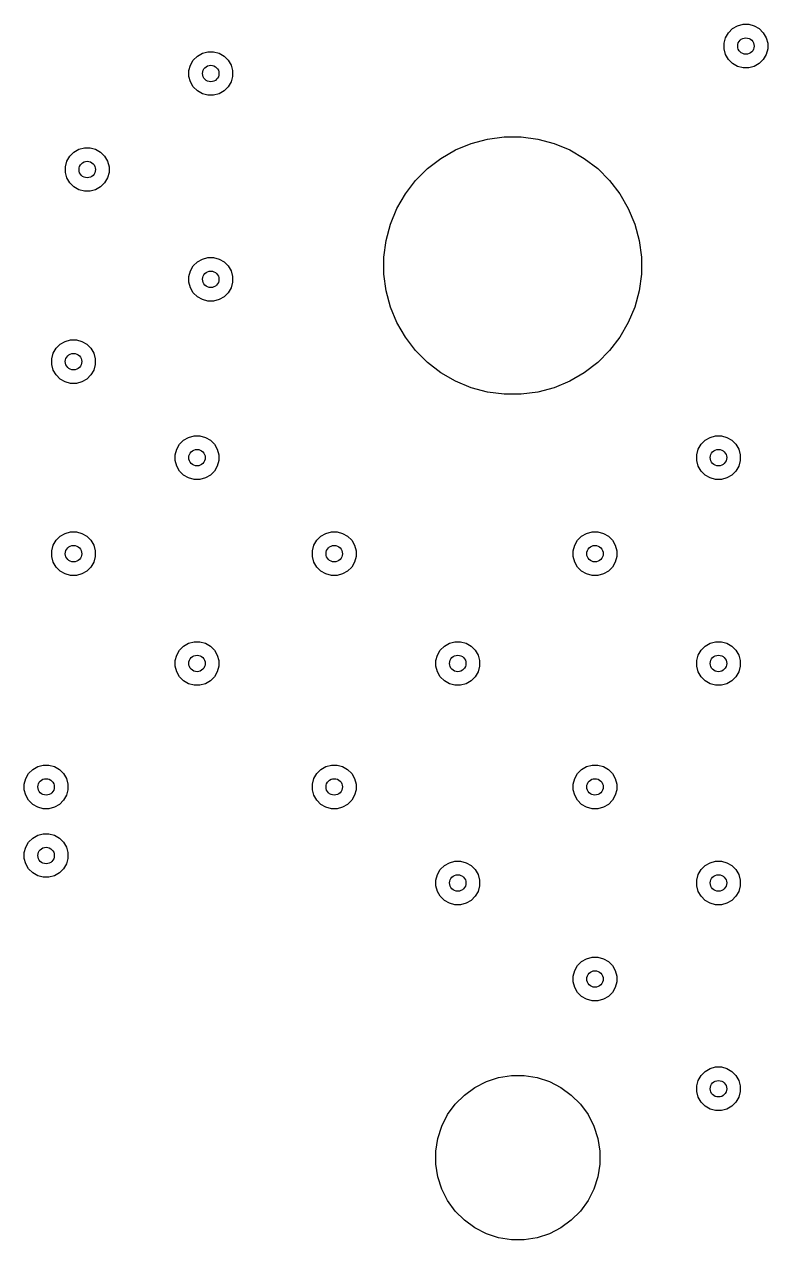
# Model space of a CAD drawing. Extents: x 0.98 to 8.09, y -3.46 to -0.83.
# Drawn here: x 7.534 to 8.067, y -1.742 to -0.87 of the extents above; entities that cross this region are included whole.
import ezdxf

# ---------------------------------------------------------------- set-up
doc = ezdxf.new("R2010")
doc.units = 0
doc.header["$MEASUREMENT"] = 0
doc.layers.add('BLACK', color=7, linetype='CONTINUOUS')

msp = doc.modelspace()

# ---------------------------------------------------------------- linework, layer by layer
at = {"layer": 'BLACK', "linetype": 'CONTINUOUS'}
for p, q in [((8.04159, -0.87333), (8.04515, -0.87128)), ((8.04515, -0.87128), (8.04913, -0.87021)), ((8.04913, -0.87021), (8.05324, -0.87021)), ((8.05324, -0.87021), (8.05721, -0.87128)), ((8.05721, -0.87128), (8.06077, -0.87333)), ((8.03557, -0.88377), (8.03663, -0.8798)), ((8.03663, -0.8798), (8.03869, -0.87624)), ((8.03869, -0.87624), (8.04159, -0.87333)), ((8.06077, -0.87333), (8.06367, -0.87624)), ((8.06367, -0.87624), (8.06573, -0.8798)), ((8.06573, -0.8798), (8.06679, -0.88377)), ((8.03557, -0.88788), (8.03557, -0.88377)), ((8.03663, -0.89185), (8.03557, -0.88788)), ((8.06679, -0.88788), (8.06573, -0.89185)), ((8.06679, -0.88377), (8.06679, -0.88788)), ((7.65277, -0.89949), (7.65483, -0.89592)), ((7.65483, -0.89592), (7.65774, -0.89302)), ((7.65774, -0.89302), (7.6613, -0.89096)), ((7.6613, -0.89096), (7.66527, -0.8899)), ((7.66527, -0.8899), (7.66938, -0.8899)), ((7.66938, -0.8899), (7.67335, -0.89096)), ((7.67335, -0.89096), (7.67691, -0.89302)), ((7.67691, -0.89302), (7.67982, -0.89592)), ((7.67982, -0.89592), (7.68187, -0.89949)), ((8.03869, -0.89541), (8.03663, -0.89185)), ((8.04159, -0.89832), (8.03869, -0.89541)), ((8.06367, -0.89541), (8.06077, -0.89832)), ((8.06573, -0.89185), (8.06367, -0.89541)), ((7.65171, -0.90346), (7.65277, -0.89949)), ((7.65171, -0.90757), (7.65171, -0.90346)), ((7.68187, -0.89949), (7.68294, -0.90346)), ((7.68294, -0.90346), (7.68294, -0.90757)), ((8.04515, -0.90038), (8.04159, -0.89832)), ((8.04913, -0.90144), (8.04515, -0.90038)), ((8.05324, -0.90144), (8.04913, -0.90144)), ((8.05721, -0.90038), (8.05324, -0.90144)), ((8.06077, -0.89832), (8.05721, -0.90038)), ((7.65277, -0.91154), (7.65171, -0.90757)), ((7.65483, -0.9151), (7.65277, -0.91154)), ((7.65774, -0.91801), (7.65483, -0.9151)), ((7.67982, -0.9151), (7.67691, -0.91801)), ((7.68187, -0.91154), (7.67982, -0.9151)), ((7.68294, -0.90757), (7.68187, -0.91154)), ((7.6613, -0.92006), (7.65774, -0.91801)), ((7.66527, -0.92113), (7.6613, -0.92006)), ((7.66938, -0.92113), (7.66527, -0.92113)), ((7.67335, -0.92006), (7.66938, -0.92113)), ((7.67691, -0.91801), (7.67335, -0.92006)), ((7.57271, -0.95986), (7.57668, -0.9588)), ((7.57668, -0.9588), (7.5808, -0.9588)), ((7.5808, -0.9588), (7.58477, -0.95986)), ((7.84294, -0.96033), (7.85412, -0.9557)), ((7.85412, -0.9557), (7.86581, -0.95257)), ((7.86581, -0.95257), (7.87781, -0.95099)), ((7.87781, -0.95099), (7.88991, -0.95099)), ((7.88991, -0.95099), (7.90191, -0.95257)), ((7.90191, -0.95257), (7.9136, -0.9557)), ((7.9136, -0.9557), (7.92478, -0.96033)), ((7.56419, -0.96838), (7.56625, -0.96482)), ((7.56625, -0.96482), (7.56915, -0.96192)), ((7.56915, -0.96192), (7.57271, -0.95986)), ((7.58477, -0.95986), (7.58833, -0.96192)), ((7.58833, -0.96192), (7.59123, -0.96482)), ((7.59123, -0.96482), (7.59329, -0.96838)), ((7.82286, -0.97375), (7.83246, -0.96638)), ((7.83246, -0.96638), (7.84294, -0.96033)), ((7.92478, -0.96033), (7.93526, -0.96638)), ((7.93526, -0.96638), (7.94486, -0.97375)), ((7.56313, -0.97235), (7.56419, -0.96838)), ((7.56313, -0.97646), (7.56313, -0.97235)), ((7.56419, -0.98044), (7.56313, -0.97646)), ((7.59329, -0.96838), (7.59435, -0.97235)), ((7.59435, -0.97646), (7.59329, -0.98044)), ((7.59435, -0.97235), (7.59435, -0.97646)), ((7.8143, -0.9823), (7.82286, -0.97375)), ((7.94486, -0.97375), (7.95342, -0.9823)), ((7.56625, -0.984), (7.56419, -0.98044)), ((7.56915, -0.9869), (7.56625, -0.984)), ((7.59123, -0.984), (7.58833, -0.9869)), ((7.59329, -0.98044), (7.59123, -0.984)), ((7.80693, -0.99191), (7.8143, -0.9823)), ((7.95342, -0.9823), (7.96079, -0.99191)), ((7.57271, -0.98896), (7.56915, -0.9869)), ((7.57668, -0.99002), (7.57271, -0.98896)), ((7.5808, -0.99002), (7.57668, -0.99002)), ((7.58477, -0.98896), (7.5808, -0.99002)), ((7.58833, -0.9869), (7.58477, -0.98896)), ((7.80088, -1.00239), (7.80693, -0.99191)), ((7.96079, -0.99191), (7.96684, -1.00239)), ((7.79625, -1.01357), (7.80088, -1.00239)), ((7.96684, -1.00239), (7.97147, -1.01357)), ((7.79312, -1.02526), (7.79625, -1.01357)), ((7.97147, -1.01357), (7.9746, -1.02526)), ((7.79154, -1.03726), (7.79312, -1.02526)), ((7.9746, -1.02526), (7.97618, -1.03726)), ((7.6613, -1.0386), (7.66527, -1.03754)), ((7.66527, -1.03754), (7.66938, -1.03754)), ((7.66938, -1.03754), (7.67335, -1.0386)), ((7.79154, -1.04936), (7.79154, -1.03726)), ((7.97618, -1.03726), (7.97618, -1.04936)), ((7.65277, -1.04712), (7.65483, -1.04356)), ((7.65483, -1.04356), (7.65774, -1.04066)), ((7.65774, -1.04066), (7.6613, -1.0386)), ((7.67335, -1.0386), (7.67691, -1.04066)), ((7.67691, -1.04066), (7.67982, -1.04356)), ((7.67982, -1.04356), (7.68187, -1.04712)), ((7.65171, -1.05109), (7.65277, -1.04712)), ((7.65171, -1.05521), (7.65171, -1.05109)), ((7.68187, -1.04712), (7.68294, -1.05109)), ((7.68294, -1.05109), (7.68294, -1.05521)), ((7.79312, -1.06136), (7.79154, -1.04936)), ((7.97618, -1.04936), (7.9746, -1.06136)), ((7.65277, -1.05918), (7.65171, -1.05521)), ((7.65483, -1.06274), (7.65277, -1.05918)), ((7.65774, -1.06564), (7.65483, -1.06274)), ((7.67982, -1.06274), (7.67691, -1.06564)), ((7.68187, -1.05918), (7.67982, -1.06274)), ((7.68294, -1.05521), (7.68187, -1.05918)), ((7.79625, -1.07305), (7.79312, -1.06136)), ((7.9746, -1.06136), (7.97147, -1.07305)), ((7.6613, -1.0677), (7.65774, -1.06564)), ((7.66527, -1.06876), (7.6613, -1.0677)), ((7.66938, -1.06876), (7.66527, -1.06876)), ((7.67335, -1.0677), (7.66938, -1.06876)), ((7.67691, -1.06564), (7.67335, -1.0677)), ((7.80088, -1.08423), (7.79625, -1.07305)), ((7.97147, -1.07305), (7.96684, -1.08423)), ((7.80693, -1.09471), (7.80088, -1.08423)), ((7.96684, -1.08423), (7.96079, -1.09471)), ((7.55931, -1.09971), (7.56287, -1.09766)), ((7.56287, -1.09766), (7.56684, -1.09659)), ((7.56684, -1.09659), (7.57095, -1.09659)), ((7.57095, -1.09659), (7.57492, -1.09766)), ((7.57492, -1.09766), (7.57848, -1.09971)), ((7.8143, -1.10431), (7.80693, -1.09471)), ((7.96079, -1.09471), (7.95342, -1.10431)), ((7.55328, -1.11015), (7.55435, -1.10618)), ((7.55435, -1.10618), (7.5564, -1.10262)), ((7.5564, -1.10262), (7.55931, -1.09971)), ((7.57848, -1.09971), (7.58139, -1.10262)), ((7.58139, -1.10262), (7.58345, -1.10618)), ((7.58345, -1.10618), (7.58451, -1.11015)), ((7.82286, -1.11287), (7.8143, -1.10431)), ((7.95342, -1.10431), (7.94486, -1.11287)), ((7.55328, -1.11426), (7.55328, -1.11015)), ((7.55435, -1.11823), (7.55328, -1.11426)), ((7.58451, -1.11426), (7.58345, -1.11823)), ((7.58451, -1.11015), (7.58451, -1.11426)), ((7.83246, -1.12023), (7.82286, -1.11287)), ((7.94486, -1.11287), (7.93526, -1.12023)), ((7.5564, -1.12179), (7.55435, -1.11823)), ((7.55931, -1.1247), (7.5564, -1.12179)), ((7.56287, -1.12675), (7.55931, -1.1247)), ((7.57848, -1.1247), (7.57492, -1.12675)), ((7.58139, -1.12179), (7.57848, -1.1247)), ((7.58345, -1.11823), (7.58139, -1.12179)), ((7.84294, -1.12629), (7.83246, -1.12023)), ((7.93526, -1.12023), (7.92478, -1.12629)), ((7.56684, -1.12782), (7.56287, -1.12675)), ((7.57095, -1.12782), (7.56684, -1.12782)), ((7.57492, -1.12675), (7.57095, -1.12782)), ((7.85412, -1.13092), (7.84294, -1.12629)), ((7.86581, -1.13405), (7.85412, -1.13092)), ((7.9136, -1.13092), (7.90191, -1.13405)), ((7.92478, -1.12629), (7.9136, -1.13092)), ((7.87781, -1.13563), (7.86581, -1.13405)), ((7.88991, -1.13563), (7.87781, -1.13563)), ((7.90191, -1.13405), (7.88991, -1.13563)), ((7.64789, -1.16861), (7.65145, -1.16655)), ((7.65145, -1.16655), (7.65542, -1.16549)), ((7.65542, -1.16549), (7.65954, -1.16549)), ((7.65954, -1.16549), (7.66351, -1.16655)), ((7.66351, -1.16655), (7.66707, -1.16861)), ((8.02191, -1.16861), (8.02547, -1.16655)), ((8.02547, -1.16655), (8.02944, -1.16549)), ((8.02944, -1.16549), (8.03355, -1.16549)), ((8.03355, -1.16549), (8.03752, -1.16655)), ((8.03752, -1.16655), (8.04108, -1.16861)), ((7.64187, -1.17905), (7.64293, -1.17508)), ((7.64293, -1.17508), (7.64499, -1.17152)), ((7.64499, -1.17152), (7.64789, -1.16861)), ((7.66707, -1.16861), (7.66997, -1.17152)), ((7.66997, -1.17152), (7.67203, -1.17508)), ((7.67203, -1.17508), (7.67309, -1.17905)), ((8.01588, -1.17905), (8.01695, -1.17508)), ((8.01695, -1.17508), (8.019, -1.17152)), ((8.019, -1.17152), (8.02191, -1.16861)), ((8.04108, -1.16861), (8.04399, -1.17152)), ((8.04399, -1.17152), (8.04605, -1.17508)), ((8.04605, -1.17508), (8.04711, -1.17905)), ((7.64187, -1.18316), (7.64187, -1.17905)), ((7.64293, -1.18713), (7.64187, -1.18316)), ((7.67309, -1.18316), (7.67203, -1.18713)), ((7.67309, -1.17905), (7.67309, -1.18316)), ((8.01588, -1.18316), (8.01588, -1.17905)), ((8.01695, -1.18713), (8.01588, -1.18316)), ((8.04711, -1.18316), (8.04605, -1.18713)), ((8.04711, -1.17905), (8.04711, -1.18316)), ((7.64499, -1.19069), (7.64293, -1.18713)), ((7.64789, -1.1936), (7.64499, -1.19069)), ((7.65145, -1.19565), (7.64789, -1.1936)), ((7.66707, -1.1936), (7.66351, -1.19565)), ((7.66997, -1.19069), (7.66707, -1.1936)), ((7.67203, -1.18713), (7.66997, -1.19069)), ((8.019, -1.19069), (8.01695, -1.18713)), ((8.02191, -1.1936), (8.019, -1.19069)), ((8.02547, -1.19565), (8.02191, -1.1936)), ((8.04108, -1.1936), (8.03752, -1.19565)), ((8.04399, -1.19069), (8.04108, -1.1936)), ((8.04605, -1.18713), (8.04399, -1.19069)), ((7.65542, -1.19672), (7.65145, -1.19565)), ((7.65954, -1.19672), (7.65542, -1.19672)), ((7.66351, -1.19565), (7.65954, -1.19672)), ((8.02944, -1.19672), (8.02547, -1.19565)), ((8.03355, -1.19672), (8.02944, -1.19672)), ((8.03752, -1.19565), (8.03355, -1.19672)), ((7.5564, -1.24041), (7.55931, -1.23751)), ((7.55931, -1.23751), (7.56287, -1.23545)), ((7.56287, -1.23545), (7.56684, -1.23439)), ((7.56684, -1.23439), (7.57095, -1.23439)), ((7.57095, -1.23439), (7.57492, -1.23545)), ((7.57492, -1.23545), (7.57848, -1.23751)), ((7.57848, -1.23751), (7.58139, -1.24041)), ((7.74341, -1.24041), (7.74632, -1.23751)), ((7.74632, -1.23751), (7.74988, -1.23545)), ((7.74988, -1.23545), (7.75385, -1.23439)), ((7.75385, -1.23439), (7.75796, -1.23439)), ((7.75796, -1.23439), (7.76193, -1.23545)), ((7.76193, -1.23545), (7.76549, -1.23751)), ((7.76549, -1.23751), (7.7684, -1.24041)), ((7.93042, -1.24041), (7.93333, -1.23751)), ((7.93333, -1.23751), (7.93689, -1.23545)), ((7.93689, -1.23545), (7.94086, -1.23439)), ((7.94086, -1.23439), (7.94497, -1.23439)), ((7.94497, -1.23439), (7.94894, -1.23545)), ((7.94894, -1.23545), (7.9525, -1.23751)), ((7.9525, -1.23751), (7.95541, -1.24041)), ((7.55328, -1.24794), (7.55435, -1.24397)), ((7.55435, -1.24397), (7.5564, -1.24041)), ((7.58139, -1.24041), (7.58345, -1.24397)), ((7.58345, -1.24397), (7.58451, -1.24794)), ((7.74029, -1.24794), (7.74136, -1.24397)), ((7.74136, -1.24397), (7.74341, -1.24041)), ((7.7684, -1.24041), (7.77045, -1.24397)), ((7.77045, -1.24397), (7.77152, -1.24794)), ((7.9273, -1.24794), (7.92836, -1.24397)), ((7.92836, -1.24397), (7.93042, -1.24041)), ((7.95541, -1.24041), (7.95746, -1.24397)), ((7.95746, -1.24397), (7.95853, -1.24794)), ((7.55328, -1.25206), (7.55328, -1.24794)), ((7.55435, -1.25603), (7.55328, -1.25206)), ((7.58451, -1.25206), (7.58345, -1.25603)), ((7.58451, -1.24794), (7.58451, -1.25206)), ((7.74029, -1.25206), (7.74029, -1.24794)), ((7.74136, -1.25603), (7.74029, -1.25206)), ((7.77152, -1.25206), (7.77045, -1.25603)), ((7.77152, -1.24794), (7.77152, -1.25206)), ((7.9273, -1.25206), (7.9273, -1.24794)), ((7.92836, -1.25603), (7.9273, -1.25206)), ((7.95853, -1.25206), (7.95746, -1.25603)), ((7.95853, -1.24794), (7.95853, -1.25206)), ((7.5564, -1.25959), (7.55435, -1.25603)), ((7.55931, -1.26249), (7.5564, -1.25959)), ((7.56287, -1.26455), (7.55931, -1.26249)), ((7.57848, -1.26249), (7.57492, -1.26455)), ((7.58139, -1.25959), (7.57848, -1.26249)), ((7.58345, -1.25603), (7.58139, -1.25959)), ((7.74341, -1.25959), (7.74136, -1.25603)), ((7.74632, -1.26249), (7.74341, -1.25959)), ((7.74988, -1.26455), (7.74632, -1.26249)), ((7.76549, -1.26249), (7.76193, -1.26455)), ((7.7684, -1.25959), (7.76549, -1.26249)), ((7.77045, -1.25603), (7.7684, -1.25959)), ((7.93042, -1.25959), (7.92836, -1.25603)), ((7.93333, -1.26249), (7.93042, -1.25959)), ((7.93689, -1.26455), (7.93333, -1.26249)), ((7.9525, -1.26249), (7.94894, -1.26455)), ((7.95541, -1.25959), (7.9525, -1.26249)), ((7.95746, -1.25603), (7.95541, -1.25959)), ((7.56684, -1.26561), (7.56287, -1.26455)), ((7.57095, -1.26561), (7.56684, -1.26561)), ((7.57492, -1.26455), (7.57095, -1.26561)), ((7.75385, -1.26561), (7.74988, -1.26455)), ((7.75796, -1.26561), (7.75385, -1.26561)), ((7.76193, -1.26455), (7.75796, -1.26561)), ((7.94086, -1.26561), (7.93689, -1.26455)), ((7.94497, -1.26561), (7.94086, -1.26561)), ((7.94894, -1.26455), (7.94497, -1.26561)), ((7.64499, -1.31915), (7.64789, -1.31625)), ((7.64789, -1.31625), (7.65145, -1.31419)), ((7.65145, -1.31419), (7.65542, -1.31313)), ((7.65542, -1.31313), (7.65954, -1.31313)), ((7.65954, -1.31313), (7.66351, -1.31419)), ((7.66351, -1.31419), (7.66707, -1.31625)), ((7.66707, -1.31625), (7.66997, -1.31915)), ((7.83199, -1.31915), (7.8349, -1.31625)), ((7.8349, -1.31625), (7.83846, -1.31419)), ((7.83846, -1.31419), (7.84243, -1.31313)), ((7.84243, -1.31313), (7.84654, -1.31313)), ((7.84654, -1.31313), (7.85051, -1.31419)), ((7.85051, -1.31419), (7.85407, -1.31625)), ((7.85407, -1.31625), (7.85698, -1.31915)), ((8.019, -1.31915), (8.02191, -1.31625)), ((8.02191, -1.31625), (8.02547, -1.31419)), ((8.02547, -1.31419), (8.02944, -1.31313)), ((8.02944, -1.31313), (8.03355, -1.31313)), ((8.03355, -1.31313), (8.03752, -1.31419)), ((8.03752, -1.31419), (8.04108, -1.31625)), ((8.04108, -1.31625), (8.04399, -1.31915)), ((7.64187, -1.32668), (7.64293, -1.32271)), ((7.64293, -1.32271), (7.64499, -1.31915)), ((7.66997, -1.31915), (7.67203, -1.32271)), ((7.67203, -1.32271), (7.67309, -1.32668)), ((7.82887, -1.32668), (7.82994, -1.32271)), ((7.82994, -1.32271), (7.83199, -1.31915)), ((7.85698, -1.31915), (7.85904, -1.32271)), ((7.85904, -1.32271), (7.8601, -1.32668)), ((8.01588, -1.32668), (8.01695, -1.32271)), ((8.01695, -1.32271), (8.019, -1.31915)), ((8.04399, -1.31915), (8.04605, -1.32271)), ((8.04605, -1.32271), (8.04711, -1.32668)), ((7.64187, -1.3308), (7.64187, -1.32668)), ((7.64293, -1.33477), (7.64187, -1.3308)), ((7.67309, -1.3308), (7.67203, -1.33477)), ((7.67309, -1.32668), (7.67309, -1.3308)), ((7.82887, -1.3308), (7.82887, -1.32668)), ((7.82994, -1.33477), (7.82887, -1.3308)), ((7.8601, -1.3308), (7.85904, -1.33477)), ((7.8601, -1.32668), (7.8601, -1.3308)), ((8.01588, -1.3308), (8.01588, -1.32668)), ((8.01695, -1.33477), (8.01588, -1.3308)), ((8.04711, -1.3308), (8.04605, -1.33477)), ((8.04711, -1.32668), (8.04711, -1.3308)), ((7.64499, -1.33833), (7.64293, -1.33477)), ((7.64789, -1.34123), (7.64499, -1.33833)), ((7.65145, -1.34329), (7.64789, -1.34123)), ((7.66707, -1.34123), (7.66351, -1.34329)), ((7.66997, -1.33833), (7.66707, -1.34123)), ((7.67203, -1.33477), (7.66997, -1.33833)), ((7.83199, -1.33833), (7.82994, -1.33477)), ((7.8349, -1.34123), (7.83199, -1.33833)), ((7.83846, -1.34329), (7.8349, -1.34123)), ((7.85407, -1.34123), (7.85051, -1.34329)), ((7.85698, -1.33833), (7.85407, -1.34123)), ((7.85904, -1.33477), (7.85698, -1.33833)), ((8.019, -1.33833), (8.01695, -1.33477)), ((8.02191, -1.34123), (8.019, -1.33833)), ((8.02547, -1.34329), (8.02191, -1.34123)), ((8.04108, -1.34123), (8.03752, -1.34329)), ((8.04399, -1.33833), (8.04108, -1.34123)), ((8.04605, -1.33477), (8.04399, -1.33833)), ((7.65542, -1.34435), (7.65145, -1.34329)), ((7.65954, -1.34435), (7.65542, -1.34435)), ((7.66351, -1.34329), (7.65954, -1.34435)), ((7.84243, -1.34435), (7.83846, -1.34329)), ((7.84654, -1.34435), (7.84243, -1.34435)), ((7.85051, -1.34329), (7.84654, -1.34435)), ((8.02944, -1.34435), (8.02547, -1.34329)), ((8.03355, -1.34435), (8.02944, -1.34435)), ((8.03752, -1.34329), (8.03355, -1.34435)), ((7.53963, -1.40483), (7.54319, -1.40277)), ((7.54319, -1.40277), (7.54716, -1.40171)), ((7.54716, -1.40171), (7.55127, -1.40171)), ((7.55127, -1.40171), (7.55524, -1.40277)), ((7.55524, -1.40277), (7.5588, -1.40483)), ((7.74632, -1.40483), (7.74988, -1.40277)), ((7.74988, -1.40277), (7.75385, -1.40171)), ((7.75385, -1.40171), (7.75796, -1.40171)), ((7.75796, -1.40171), (7.76193, -1.40277)), ((7.76193, -1.40277), (7.76549, -1.40483)), ((7.93333, -1.40483), (7.93689, -1.40277)), ((7.93689, -1.40277), (7.94086, -1.40171)), ((7.94086, -1.40171), (7.94497, -1.40171)), ((7.94497, -1.40171), (7.94894, -1.40277)), ((7.94894, -1.40277), (7.9525, -1.40483)), ((7.5336, -1.41527), (7.53466, -1.4113)), ((7.53466, -1.4113), (7.53672, -1.40774)), ((7.53672, -1.40774), (7.53963, -1.40483)), ((7.5588, -1.40483), (7.56171, -1.40774)), ((7.56171, -1.40774), (7.56376, -1.4113)), ((7.56376, -1.4113), (7.56483, -1.41527)), ((7.74029, -1.41527), (7.74136, -1.4113)), ((7.74136, -1.4113), (7.74341, -1.40774)), ((7.74341, -1.40774), (7.74632, -1.40483)), ((7.76549, -1.40483), (7.7684, -1.40774)), ((7.7684, -1.40774), (7.77045, -1.4113)), ((7.77045, -1.4113), (7.77152, -1.41527)), ((7.9273, -1.41527), (7.92836, -1.4113)), ((7.92836, -1.4113), (7.93042, -1.40774)), ((7.93042, -1.40774), (7.93333, -1.40483)), ((7.9525, -1.40483), (7.95541, -1.40774)), ((7.95541, -1.40774), (7.95746, -1.4113)), ((7.95746, -1.4113), (7.95853, -1.41527)), ((7.5336, -1.41938), (7.5336, -1.41527)), ((7.53466, -1.42335), (7.5336, -1.41938)), ((7.56483, -1.41938), (7.56376, -1.42335)), ((7.56483, -1.41527), (7.56483, -1.41938)), ((7.74029, -1.41938), (7.74029, -1.41527)), ((7.74136, -1.42335), (7.74029, -1.41938)), ((7.77152, -1.41938), (7.77045, -1.42335)), ((7.77152, -1.41527), (7.77152, -1.41938)), ((7.9273, -1.41938), (7.9273, -1.41527)), ((7.92836, -1.42335), (7.9273, -1.41938)), ((7.95853, -1.41938), (7.95746, -1.42335)), ((7.95853, -1.41527), (7.95853, -1.41938)), ((7.53672, -1.42691), (7.53466, -1.42335)), ((7.53963, -1.42982), (7.53672, -1.42691)), ((7.54319, -1.43187), (7.53963, -1.42982)), ((7.5588, -1.42982), (7.55524, -1.43187)), ((7.56171, -1.42691), (7.5588, -1.42982)), ((7.56376, -1.42335), (7.56171, -1.42691)), ((7.74341, -1.42691), (7.74136, -1.42335)), ((7.74632, -1.42982), (7.74341, -1.42691)), ((7.74988, -1.43187), (7.74632, -1.42982)), ((7.76549, -1.42982), (7.76193, -1.43187)), ((7.7684, -1.42691), (7.76549, -1.42982)), ((7.77045, -1.42335), (7.7684, -1.42691)), ((7.93042, -1.42691), (7.92836, -1.42335)), ((7.93333, -1.42982), (7.93042, -1.42691)), ((7.93689, -1.43187), (7.93333, -1.42982)), ((7.9525, -1.42982), (7.94894, -1.43187)), ((7.95541, -1.42691), (7.9525, -1.42982)), ((7.95746, -1.42335), (7.95541, -1.42691)), ((7.54716, -1.43294), (7.54319, -1.43187)), ((7.55127, -1.43294), (7.54716, -1.43294)), ((7.55524, -1.43187), (7.55127, -1.43294)), ((7.75385, -1.43294), (7.74988, -1.43187)), ((7.75796, -1.43294), (7.75385, -1.43294)), ((7.76193, -1.43187), (7.75796, -1.43294)), ((7.94086, -1.43294), (7.93689, -1.43187)), ((7.94497, -1.43294), (7.94086, -1.43294)), ((7.94894, -1.43187), (7.94497, -1.43294)), ((7.53672, -1.45695), (7.53963, -1.45404)), ((7.53963, -1.45404), (7.54319, -1.45199)), ((7.54319, -1.45199), (7.54716, -1.45092)), ((7.54716, -1.45092), (7.55127, -1.45092)), ((7.55127, -1.45092), (7.55524, -1.45199)), ((7.55524, -1.45199), (7.5588, -1.45404)), ((7.5588, -1.45404), (7.56171, -1.45695)), ((7.5336, -1.46448), (7.53466, -1.46051)), ((7.5336, -1.46859), (7.5336, -1.46448)), ((7.53466, -1.46051), (7.53672, -1.45695)), ((7.56171, -1.45695), (7.56376, -1.46051)), ((7.56376, -1.46051), (7.56483, -1.46448)), ((7.56483, -1.46448), (7.56483, -1.46859)), ((7.53466, -1.47256), (7.5336, -1.46859)), ((7.53672, -1.47612), (7.53466, -1.47256)), ((7.56376, -1.47256), (7.56171, -1.47612)), ((7.56483, -1.46859), (7.56376, -1.47256)), ((7.8349, -1.47373), (7.83846, -1.47167)), ((7.83846, -1.47167), (7.84243, -1.47061)), ((7.84243, -1.47061), (7.84654, -1.47061)), ((7.84654, -1.47061), (7.85051, -1.47167)), ((7.85051, -1.47167), (7.85407, -1.47373)), ((8.02191, -1.47373), (8.02547, -1.47167)), ((8.02547, -1.47167), (8.02944, -1.47061)), ((8.02944, -1.47061), (8.03355, -1.47061)), ((8.03355, -1.47061), (8.03752, -1.47167)), ((8.03752, -1.47167), (8.04108, -1.47373)), ((7.53963, -1.47903), (7.53672, -1.47612)), ((7.54319, -1.48108), (7.53963, -1.47903)), ((7.54716, -1.48215), (7.54319, -1.48108)), ((7.55127, -1.48215), (7.54716, -1.48215)), ((7.55524, -1.48108), (7.55127, -1.48215)), ((7.5588, -1.47903), (7.55524, -1.48108)), ((7.56171, -1.47612), (7.5588, -1.47903)), ((7.82887, -1.48416), (7.82994, -1.48019)), ((7.82994, -1.48019), (7.83199, -1.47663)), ((7.83199, -1.47663), (7.8349, -1.47373)), ((7.85407, -1.47373), (7.85698, -1.47663)), ((7.85698, -1.47663), (7.85904, -1.48019)), ((7.85904, -1.48019), (7.8601, -1.48416)), ((8.01588, -1.48416), (8.01695, -1.48019)), ((8.01695, -1.48019), (8.019, -1.47663)), ((8.019, -1.47663), (8.02191, -1.47373)), ((8.04108, -1.47373), (8.04399, -1.47663)), ((8.04399, -1.47663), (8.04605, -1.48019)), ((8.04605, -1.48019), (8.04711, -1.48416)), ((7.82887, -1.48828), (7.82887, -1.48416)), ((7.82994, -1.49225), (7.82887, -1.48828)), ((7.8601, -1.48828), (7.85904, -1.49225)), ((7.8601, -1.48416), (7.8601, -1.48828)), ((8.01588, -1.48828), (8.01588, -1.48416)), ((8.01695, -1.49225), (8.01588, -1.48828)), ((8.04711, -1.48828), (8.04605, -1.49225)), ((8.04711, -1.48416), (8.04711, -1.48828)), ((7.83199, -1.49581), (7.82994, -1.49225)), ((7.8349, -1.49871), (7.83199, -1.49581)), ((7.83846, -1.50077), (7.8349, -1.49871)), ((7.85407, -1.49871), (7.85051, -1.50077)), ((7.85698, -1.49581), (7.85407, -1.49871)), ((7.85904, -1.49225), (7.85698, -1.49581)), ((8.019, -1.49581), (8.01695, -1.49225)), ((8.02191, -1.49871), (8.019, -1.49581)), ((8.02547, -1.50077), (8.02191, -1.49871)), ((8.04108, -1.49871), (8.03752, -1.50077)), ((8.04399, -1.49581), (8.04108, -1.49871)), ((8.04605, -1.49225), (8.04399, -1.49581)), ((7.84243, -1.50183), (7.83846, -1.50077)), ((7.84654, -1.50183), (7.84243, -1.50183)), ((7.85051, -1.50077), (7.84654, -1.50183)), ((8.02944, -1.50183), (8.02547, -1.50077)), ((8.03355, -1.50183), (8.02944, -1.50183)), ((8.03752, -1.50077), (8.03355, -1.50183)), ((7.93042, -1.54553), (7.93333, -1.54262)), ((7.93333, -1.54262), (7.93689, -1.54057)), ((7.93689, -1.54057), (7.94086, -1.5395)), ((7.94086, -1.5395), (7.94497, -1.5395)), ((7.94497, -1.5395), (7.94894, -1.54057)), ((7.94894, -1.54057), (7.9525, -1.54262)), ((7.9525, -1.54262), (7.95541, -1.54553)), ((7.9273, -1.55306), (7.92836, -1.54909)), ((7.92836, -1.54909), (7.93042, -1.54553)), ((7.95541, -1.54553), (7.95746, -1.54909)), ((7.95746, -1.54909), (7.95853, -1.55306)), ((7.9273, -1.55717), (7.9273, -1.55306)), ((7.92836, -1.56114), (7.9273, -1.55717)), ((7.95853, -1.55717), (7.95746, -1.56114)), ((7.95853, -1.55306), (7.95853, -1.55717)), ((7.93042, -1.5647), (7.92836, -1.56114)), ((7.93333, -1.56761), (7.93042, -1.5647)), ((7.93689, -1.56967), (7.93333, -1.56761)), ((7.9525, -1.56761), (7.94894, -1.56967)), ((7.95541, -1.5647), (7.9525, -1.56761)), ((7.95746, -1.56114), (7.95541, -1.5647)), ((7.94086, -1.57073), (7.93689, -1.56967)), ((7.94497, -1.57073), (7.94086, -1.57073)), ((7.94894, -1.56967), (7.94497, -1.57073)), ((8.019, -1.62427), (8.02191, -1.62136)), ((8.02191, -1.62136), (8.02547, -1.61931)), ((8.02547, -1.61931), (8.02944, -1.61824)), ((8.02944, -1.61824), (8.03355, -1.61824)), ((8.03355, -1.61824), (8.03752, -1.61931)), ((8.03752, -1.61931), (8.04108, -1.62136)), ((8.04108, -1.62136), (8.04399, -1.62427)), ((7.85674, -1.63291), (7.865, -1.62871)), ((7.865, -1.62871), (7.87381, -1.62584)), ((7.87381, -1.62584), (7.88296, -1.62439)), ((7.88296, -1.62439), (7.89223, -1.62439)), ((7.89223, -1.62439), (7.90138, -1.62584)), ((7.90138, -1.62584), (7.9102, -1.62871)), ((7.9102, -1.62871), (7.91845, -1.63291)), ((8.01588, -1.6318), (8.01695, -1.62783)), ((8.01695, -1.62783), (8.019, -1.62427)), ((8.04399, -1.62427), (8.04605, -1.62783)), ((8.04605, -1.62783), (8.04711, -1.6318)), ((7.84269, -1.64491), (7.84925, -1.63836)), ((7.84925, -1.63836), (7.85674, -1.63291)), ((7.91845, -1.63291), (7.92595, -1.63836)), ((7.92595, -1.63836), (7.9325, -1.64491)), ((8.01588, -1.63591), (8.01588, -1.6318)), ((8.01695, -1.63988), (8.01588, -1.63591)), ((8.04711, -1.63591), (8.04605, -1.63988)), ((8.04711, -1.6318), (8.04711, -1.63591)), ((7.83725, -1.65241), (7.84269, -1.64491)), ((7.9325, -1.64491), (7.93795, -1.65241)), ((8.019, -1.64345), (8.01695, -1.63988)), ((8.02191, -1.64635), (8.019, -1.64345)), ((8.02547, -1.64841), (8.02191, -1.64635)), ((8.04108, -1.64635), (8.03752, -1.64841)), ((8.04399, -1.64345), (8.04108, -1.64635)), ((8.04605, -1.63988), (8.04399, -1.64345)), ((7.83304, -1.66067), (7.83725, -1.65241)), ((7.93795, -1.65241), (7.94216, -1.66067)), ((8.02944, -1.64947), (8.02547, -1.64841)), ((8.03355, -1.64947), (8.02944, -1.64947)), ((8.03752, -1.64841), (8.03355, -1.64947)), ((7.83017, -1.66948), (7.83304, -1.66067)), ((7.94216, -1.66067), (7.94502, -1.66948)), ((7.82873, -1.67863), (7.83017, -1.66948)), ((7.94502, -1.66948), (7.94647, -1.67863)), ((7.82873, -1.6879), (7.82873, -1.67863)), ((7.94647, -1.67863), (7.94647, -1.6879)), ((7.83017, -1.69705), (7.82873, -1.6879)), ((7.94647, -1.6879), (7.94502, -1.69705)), ((7.83304, -1.70587), (7.83017, -1.69705)), ((7.94502, -1.69705), (7.94216, -1.70587)), ((7.83725, -1.71412), (7.83304, -1.70587)), ((7.94216, -1.70587), (7.93795, -1.71412)), ((7.84269, -1.72162), (7.83725, -1.71412)), ((7.93795, -1.71412), (7.9325, -1.72162)), ((7.84925, -1.72817), (7.84269, -1.72162)), ((7.9325, -1.72162), (7.92595, -1.72817)), ((7.85674, -1.73362), (7.84925, -1.72817)), ((7.865, -1.73783), (7.85674, -1.73362)), ((7.91845, -1.73362), (7.9102, -1.73783)), ((7.92595, -1.72817), (7.91845, -1.73362)), ((7.87381, -1.74069), (7.865, -1.73783)), ((7.88296, -1.74214), (7.87381, -1.74069)), ((7.89223, -1.74214), (7.88296, -1.74214)), ((7.90138, -1.74069), (7.89223, -1.74214)), ((7.9102, -1.73783), (7.90138, -1.74069))]:
    msp.add_line(p, q, dxfattribs=at)
at = {"layer": 'BLACK'}
for centre in [(8.05118, -0.88583), (7.66732, -0.90551), (7.57874, -0.97441), (7.66732, -1.05315), (7.5689, -1.1122), (7.65748, -1.1811), (8.0315, -1.1811), (7.5689, -1.25), (7.75591, -1.25), (7.94291, -1.25), (7.65748, -1.32874), (7.84449, -1.32874), (8.0315, -1.32874), (7.54921, -1.41732), (7.75591, -1.41732), (7.94291, -1.41732), (7.54921, -1.46654), (7.84449, -1.48622), (8.0315, -1.48622), (7.94291, -1.55512), (8.0315, -1.63386)]:
    msp.add_circle(centre, 0.00591, dxfattribs=at)

doc.saveas('drawing.dxf')
